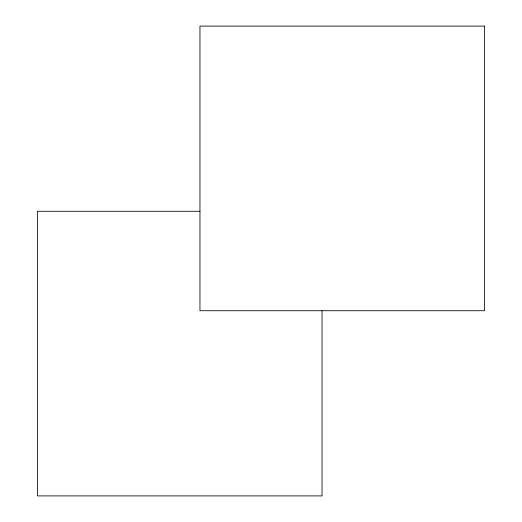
<?xml version="1.0" encoding="UTF-8"?>
<svg xmlns="http://www.w3.org/2000/svg" width="522" height="522" viewBox="0 0 522 522"><rect width="100%" height="100%" fill="white"/><g stroke="black" fill="none" stroke-linecap="round" stroke-linejoin="round"><path stroke-width="0.78" d="M199.959 211.273L37.408 211.273L37.408 495.9L322.041 495.9L322.041 310.727M484.592 26.1L199.959 26.1L199.959 310.727L484.592 310.727L484.592 26.1"/></g></svg>
